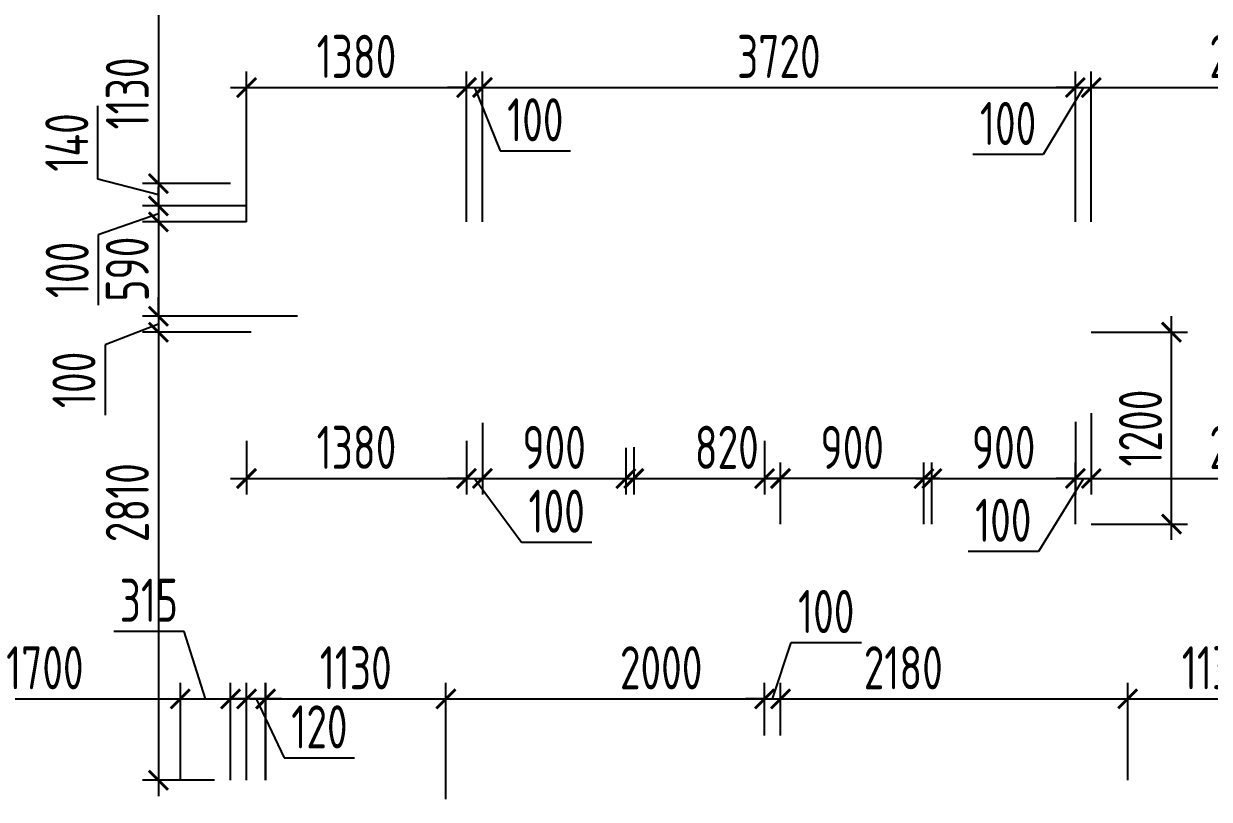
# Model space of a CAD drawing. Header units: millimetres. Extents: x -350007 to 536090, y -888 to 198380.
# Drawn here: x 71095 to 78532, y 118401 to 123262 of the extents above; entities that cross this region are included whole.
import ezdxf

# ---------------------------------------------------------------- set-up
doc = ezdxf.new("R2010")
doc.units = ezdxf.units.MM
doc.layers.add('АР_Размеры нов.', color=15, linetype='Continuous', lineweight=0)
doc.styles.add('ISOCPEUR', font='isocpeur.ttf', dxfattribs={"width": 0.7})
doc.dimstyles.new('R_100', dxfattribs={"dimtxt": 270, "dimasz": 120, "dimexe": 100, "dimexo": 0, "dimgap": 60, "dimtad": 1, "dimdec": 0, "dimrnd": 5, "dimzin": 0, "dimdsep": 46, "dimtxsty": 'ISOCPEUR', "dimblk": 'ARCHTICK', "dimcen": 0, "dimdle": 100, "dimclrd": 256, "dimclre": 256, "dimclrt": 256, "dimadec": 0, "dimazin": 0, "dimtfac": 2, "dimtdec": 0, "dimtofl": 0, "dimtmove": 1, "dimatfit": 3, "dimfxl": 1, "dimtvp": 3, "dimtolj": 1, "dimtzin": 0, "dimarcsym": 0})

# ---------------------------------------------------------------- blocks, each defined once
blk = doc.blocks.new('_ArchTick')
at = {"color": 0, "linetype": 'ByBlock', "const_width": 0.15}
blk.add_lwpolyline([(-0.5, -0.5), (0.5, 0.5)], dxfattribs=at)
blk = doc.blocks.new('*D2657')
at = {"layer": 'Defpoints', "color": 0, "ltscale": 100, "transparency": 16777216}
for p in [(73743, 119029.9), (72612.4, 118520.7), (73743, 118400.7)]:
    blk.add_point(p, dxfattribs=at)
at = {"layer": 'АР_Размеры нов.', "lineweight": -2, "ltscale": 100, "transparency": 16777216}
for p, q in [((72612.4, 118520.7), (72612.4, 119129.9)), ((73743, 118400.7), (73743, 119129.9)), ((72512.4, 119029.9), (73843, 119029.9))]:
    blk.add_line(p, q, dxfattribs=at)
at = {"layer": 'АР_Размеры нов.', "lineweight": -2, "ltscale": 100, "transparency": 16777216, "xscale": 120, "yscale": 120, "zscale": 120, "rotation": 180}
blk.add_blockref('_ArchTick', (72612.4, 119029.9), dxfattribs=at)
at = {"layer": 'АР_Размеры нов.', "lineweight": -2, "ltscale": 100, "transparency": 16777216, "xscale": 120, "yscale": 120, "zscale": 120}
blk.add_blockref('_ArchTick', (73743, 119029.9), dxfattribs=at)
at = {"layer": 'АР_Размеры нов.', "ltscale": 100, "transparency": 16777216, "insert": (73177.7, 119224.9), "char_height": 270, "attachment_point": 5, "style": 'ISOCPEUR'}
blk.add_mtext('\\A1;1130', dxfattribs=at)
blk = doc.blocks.new('*D2376')
at = {"layer": 'Defpoints', "color": 0, "ltscale": 500, "transparency": 16777216}
for p in [(72077.4, 119029.9), (70377.4, 118520.7), (72077.4, 118520.7)]:
    blk.add_point(p, dxfattribs=at)
at = {"layer": 'АР_Размеры нов.', "lineweight": -2, "ltscale": 500, "transparency": 16777216}
for p, q in [((70377.4, 118520.7), (70377.4, 119129.9)), ((72077.4, 118520.7), (72077.4, 119129.9)), ((70277.4, 119029.9), (72177.4, 119029.9))]:
    blk.add_line(p, q, dxfattribs=at)
at = {"layer": 'АР_Размеры нов.', "lineweight": -2, "ltscale": 500, "transparency": 16777216, "xscale": 120, "yscale": 120, "zscale": 120, "rotation": 180}
blk.add_blockref('_ArchTick', (70377.4, 119029.9), dxfattribs=at)
at = {"layer": 'АР_Размеры нов.', "lineweight": -2, "ltscale": 500, "transparency": 16777216, "xscale": 120, "yscale": 120, "zscale": 120}
blk.add_blockref('_ArchTick', (72077.4, 119029.9), dxfattribs=at)
at = {"layer": 'АР_Размеры нов.', "lineweight": 13, "ltscale": 500, "transparency": 16777216, "insert": (71227.4, 119224.9), "char_height": 270, "attachment_point": 5, "style": 'ISOCPEUR'}
blk.add_mtext('\\A1;1700', dxfattribs=at)
blk = doc.blocks.new('*D2377')
at = {"layer": 'Defpoints', "color": 0, "ltscale": 500, "transparency": 16777216}
for p in [(72392.4, 119029.9), (72077.4, 118520.7), (72392.4, 118520.7)]:
    blk.add_point(p, dxfattribs=at)
at = {"layer": 'АР_Размеры нов.', "lineweight": -2, "ltscale": 500, "transparency": 16777216}
for p, q in [((72100.6, 119453.2), (71659.3, 119453.2)), ((72234.9, 119029.9), (72100.6, 119453.2)), ((72077.4, 118520.7), (72077.4, 119129.9)), ((72392.4, 118520.7), (72392.4, 119129.9)), ((71977.4, 119029.9), (72492.4, 119029.9))]:
    blk.add_line(p, q, dxfattribs=at)
at = {"layer": 'АР_Размеры нов.', "lineweight": -2, "ltscale": 500, "transparency": 16777216, "xscale": 120, "yscale": 120, "zscale": 120, "rotation": 180}
blk.add_blockref('_ArchTick', (72077.4, 119029.9), dxfattribs=at)
at = {"layer": 'АР_Размеры нов.', "lineweight": -2, "ltscale": 500, "transparency": 16777216, "xscale": 120, "yscale": 120, "zscale": 120}
blk.add_blockref('_ArchTick', (72392.4, 119029.9), dxfattribs=at)
at = {"layer": 'АР_Размеры нов.', "lineweight": 13, "ltscale": 500, "transparency": 16777216, "insert": (71880, 119648.2), "char_height": 270, "attachment_point": 5, "style": 'ISOCPEUR'}
blk.add_mtext('\\A1;315', dxfattribs=at)
blk = doc.blocks.new('*D2419')
at = {"layer": 'Defpoints', "color": 0, "ltscale": 500, "transparency": 16777216}
for p in [(72392.4, 123390.3), (71939.7, 122260.3), (72392.4, 122260.3)]:
    blk.add_point(p, dxfattribs=at)
at = {"layer": 'АР_Размеры нов.', "lineweight": -2, "ltscale": 500, "transparency": 16777216}
for p, q in [((71939.7, 123490.3), (71939.7, 122160.3)), ((72392.4, 123390.3), (71839.7, 123390.3)), ((72392.4, 122260.3), (71839.7, 122260.3))]:
    blk.add_line(p, q, dxfattribs=at)
at = {"layer": 'АР_Размеры нов.', "lineweight": -2, "ltscale": 500, "transparency": 16777216, "xscale": 120, "yscale": 120, "zscale": 120}
for p, rotation in [((71939.7, 123390.3), 90), ((71939.7, 122260.3), 270)]:
    blk.add_blockref('_ArchTick', p, dxfattribs=dict(at, rotation=rotation))
at = {"layer": 'АР_Размеры нов.', "lineweight": 13, "ltscale": 500, "transparency": 16777216, "insert": (71744.7, 122825.3), "char_height": 270, "attachment_point": 5, "rotation": 90, "style": 'ISOCPEUR'}
blk.add_mtext('\\A1;1130', dxfattribs=at)
blk = doc.blocks.new('*D2423')
at = {"layer": 'Defpoints', "color": 0, "ltscale": 500, "transparency": 16777216}
for p in [(72392.4, 122260.3), (71939.7, 122120.3), (72492.4, 122120.3)]:
    blk.add_point(p, dxfattribs=at)
at = {"layer": 'АР_Размеры нов.', "lineweight": -2, "ltscale": 500, "transparency": 16777216}
for p, q in [((71559.9, 122287.8), (71559.9, 122748)), ((71939.7, 122360.3), (71939.7, 122020.3)), ((71939.7, 122190.3), (71559.9, 122287.8)), ((72392.4, 122260.3), (71839.7, 122260.3)), ((72492.4, 122120.3), (71839.7, 122120.3))]:
    blk.add_line(p, q, dxfattribs=at)
at = {"layer": 'АР_Размеры нов.', "lineweight": -2, "ltscale": 500, "transparency": 16777216, "xscale": 120, "yscale": 120, "zscale": 120}
for p, rotation in [((71939.7, 122260.3), 90), ((71939.7, 122120.3), 270)]:
    blk.add_blockref('_ArchTick', p, dxfattribs=dict(at, rotation=rotation))
at = {"layer": 'АР_Размеры нов.', "lineweight": 13, "ltscale": 500, "transparency": 16777216, "insert": (71364.9, 122517.9), "char_height": 270, "attachment_point": 5, "rotation": 90, "style": 'ISOCPEUR'}
blk.add_mtext('\\A1;140', dxfattribs=at)
blk = doc.blocks.new('*D2424')
at = {"layer": 'Defpoints', "color": 0, "ltscale": 500, "transparency": 16777216}
for p in [(72492.4, 122120.3), (71939.7, 122020.3), (72492.4, 122020.3)]:
    blk.add_point(p, dxfattribs=at)
at = {"layer": 'АР_Размеры нов.', "lineweight": -2, "ltscale": 500, "transparency": 16777216}
for p, q in [((71939.7, 122120.3), (71939.7, 122240.3)), ((71939.7, 122070.3), (71562.5, 121939.8)), ((72492.4, 122120.3), (71839.7, 122120.3)), ((71939.7, 122120.3), (71939.7, 122020.3)), ((72492.4, 122020.3), (71839.7, 122020.3)), ((71939.7, 122020.3), (71939.7, 121900.3)), ((71562.5, 121939.8), (71562.5, 121498.5))]:
    blk.add_line(p, q, dxfattribs=at)
at = {"layer": 'АР_Размеры нов.', "lineweight": -2, "ltscale": 500, "transparency": 16777216, "xscale": 120, "yscale": 120, "zscale": 120}
for p, rotation in [((71939.7, 122120.3), 270), ((71939.7, 122020.3), 90)]:
    blk.add_blockref('_ArchTick', p, dxfattribs=dict(at, rotation=rotation))
at = {"layer": 'АР_Размеры нов.', "lineweight": 13, "ltscale": 500, "transparency": 16777216, "insert": (71367.5, 121719.2), "char_height": 270, "attachment_point": 5, "rotation": 90, "style": 'ISOCPEUR'}
blk.add_mtext('\\A1;100', dxfattribs=at)
blk = doc.blocks.new('*D2425')
at = {"layer": 'Defpoints', "color": 0, "ltscale": 500, "transparency": 16777216}
for p in [(72520.6, 121328.5), (71939.7, 118520.7), (72292.4, 118520.7)]:
    blk.add_point(p, dxfattribs=at)
at = {"layer": 'АР_Размеры нов.', "lineweight": -2, "ltscale": 500, "transparency": 16777216}
for p, q in [((71939.7, 121428.5), (71939.7, 118420.7)), ((72520.6, 121328.5), (71839.7, 121328.5)), ((72292.4, 118520.7), (71839.7, 118520.7))]:
    blk.add_line(p, q, dxfattribs=at)
at = {"layer": 'АР_Размеры нов.', "lineweight": -2, "ltscale": 500, "transparency": 16777216, "xscale": 120, "yscale": 120, "zscale": 120}
for p, rotation in [((71939.7, 121328.5), 90), ((71939.7, 118520.7), 270)]:
    blk.add_blockref('_ArchTick', p, dxfattribs=dict(at, rotation=rotation))
at = {"layer": 'АР_Размеры нов.', "lineweight": 13, "ltscale": 500, "transparency": 16777216, "insert": (71744.7, 120259.7), "char_height": 270, "attachment_point": 5, "rotation": 90, "style": 'ISOCPEUR'}
blk.add_mtext('\\A1;2810', dxfattribs=at)
blk = doc.blocks.new('*D2426')
at = {"layer": 'Defpoints', "color": 0, "ltscale": 500, "transparency": 16777216}
for p in [(72392.4, 121428.5), (71939.7, 121328.5), (72392.4, 121328.5)]:
    blk.add_point(p, dxfattribs=at)
at = {"layer": 'АР_Размеры нов.', "lineweight": -2, "ltscale": 500, "transparency": 16777216}
for p, q in [((71939.7, 121428.5), (71939.7, 121548.5)), ((72392.4, 121428.5), (71839.7, 121428.5)), ((71939.7, 121428.5), (71939.7, 121328.5)), ((71939.7, 121378.5), (71604.9, 121250.4)), ((72392.4, 121328.5), (71839.7, 121328.5)), ((71939.7, 121328.5), (71939.7, 121208.5)), ((71604.9, 121250.4), (71604.9, 120809.1))]:
    blk.add_line(p, q, dxfattribs=at)
at = {"layer": 'АР_Размеры нов.', "lineweight": -2, "ltscale": 500, "transparency": 16777216, "xscale": 120, "yscale": 120, "zscale": 120}
for p, rotation in [((71939.7, 121428.5), 270), ((71939.7, 121328.5), 90)]:
    blk.add_blockref('_ArchTick', p, dxfattribs=dict(at, rotation=rotation))
at = {"layer": 'АР_Размеры нов.', "lineweight": 13, "ltscale": 500, "transparency": 16777216, "insert": (71409.9, 121029.8), "char_height": 270, "attachment_point": 5, "rotation": 90, "style": 'ISOCPEUR'}
blk.add_mtext('\\A1;100', dxfattribs=at)
blk = doc.blocks.new('*D2427')
at = {"layer": 'Defpoints', "color": 0, "ltscale": 500, "transparency": 16777216}
for p in [(72492.4, 122020.3), (71939.7, 121428.5), (72811.5, 121428.5)]:
    blk.add_point(p, dxfattribs=at)
at = {"layer": 'АР_Размеры нов.', "lineweight": -2, "ltscale": 500, "transparency": 16777216}
for p, q in [((71939.7, 122120.3), (71939.7, 121328.5)), ((72492.4, 122020.3), (71839.7, 122020.3)), ((72811.5, 121428.5), (71839.7, 121428.5))]:
    blk.add_line(p, q, dxfattribs=at)
at = {"layer": 'АР_Размеры нов.', "lineweight": -2, "ltscale": 500, "transparency": 16777216, "xscale": 120, "yscale": 120, "zscale": 120}
for p, rotation in [((71939.7, 122020.3), 90), ((71939.7, 121428.5), 270)]:
    blk.add_blockref('_ArchTick', p, dxfattribs=dict(at, rotation=rotation))
at = {"layer": 'АР_Размеры нов.', "lineweight": 13, "ltscale": 500, "transparency": 16777216, "insert": (71744.7, 121724.4), "char_height": 270, "attachment_point": 5, "rotation": 90, "style": 'ISOCPEUR'}
blk.add_mtext('\\A1;590', dxfattribs=at)
blk = doc.blocks.new('*D2428')
at = {"layer": 'Defpoints', "color": 0, "ltscale": 500, "transparency": 16777216}
for p in [(72492.4, 119029.9), (72492.4, 118520.7), (72613, 118520.7)]:
    blk.add_point(p, dxfattribs=at)
at = {"layer": 'АР_Размеры нов.', "lineweight": -2, "ltscale": 500, "transparency": 16777216}
for p, q in [((72492.4, 118520.7), (72492.4, 119129.9)), ((72613, 118520.7), (72613, 119129.9)), ((72713, 119029.9), (72392.4, 119029.9)), ((72552.7, 119029.9), (72729.2, 118659.6)), ((72729.2, 118659.6), (73170.5, 118659.6))]:
    blk.add_line(p, q, dxfattribs=at)
at = {"layer": 'АР_Размеры нов.', "lineweight": -2, "ltscale": 500, "transparency": 16777216, "xscale": 120, "yscale": 120, "zscale": 120, "rotation": 180}
blk.add_blockref('_ArchTick', (72492.4, 119029.9), dxfattribs=at)
at = {"layer": 'АР_Размеры нов.', "lineweight": -2, "ltscale": 500, "transparency": 16777216, "xscale": 120, "yscale": 120, "zscale": 120}
blk.add_blockref('_ArchTick', (72613, 119029.9), dxfattribs=at)
at = {"layer": 'АР_Размеры нов.', "lineweight": 13, "ltscale": 500, "transparency": 16777216, "insert": (72949.8, 118854.6), "char_height": 270, "attachment_point": 5, "style": 'ISOCPEUR'}
blk.add_mtext('\\A1;120', dxfattribs=at)
blk = doc.blocks.new('*D2429')
at = {"layer": 'Defpoints', "color": 0, "ltscale": 500, "transparency": 16777216}
for p in [(75742.4, 119029.9), (75742.4, 118800.7), (73743, 118520.7)]:
    blk.add_point(p, dxfattribs=at)
at = {"layer": 'АР_Размеры нов.', "lineweight": -2, "ltscale": 500, "transparency": 16777216}
for p, q in [((73743, 118520.7), (73743, 119129.9)), ((75742.4, 118800.7), (75742.4, 119129.9)), ((73643, 119029.9), (75842.4, 119029.9))]:
    blk.add_line(p, q, dxfattribs=at)
at = {"layer": 'АР_Размеры нов.', "lineweight": -2, "ltscale": 500, "transparency": 16777216, "xscale": 120, "yscale": 120, "zscale": 120, "rotation": 180}
blk.add_blockref('_ArchTick', (73743, 119029.9), dxfattribs=at)
at = {"layer": 'АР_Размеры нов.', "lineweight": -2, "ltscale": 500, "transparency": 16777216, "xscale": 120, "yscale": 120, "zscale": 120}
blk.add_blockref('_ArchTick', (75742.4, 119029.9), dxfattribs=at)
at = {"layer": 'АР_Размеры нов.', "lineweight": 13, "ltscale": 500, "transparency": 16777216, "insert": (75093.8, 119224.9), "char_height": 270, "attachment_point": 5, "style": 'ISOCPEUR'}
blk.add_mtext('\\A1;2000', dxfattribs=at)
blk = doc.blocks.new('*D2430')
at = {"layer": 'Defpoints', "color": 0, "ltscale": 500, "transparency": 16777216}
for p in [(75842.4, 119029.9), (75742.4, 118800.7), (75842.4, 118800.7)]:
    blk.add_point(p, dxfattribs=at)
at = {"layer": 'АР_Размеры нов.', "lineweight": -2, "ltscale": 500, "transparency": 16777216}
for p, q in [((75792.4, 119029.9), (75908.8, 119382.7)), ((75908.8, 119382.7), (76350.1, 119382.7)), ((75742.4, 118800.7), (75742.4, 119129.9)), ((75842.4, 118800.7), (75842.4, 119129.9)), ((75742.4, 119029.9), (75622.4, 119029.9)), ((75742.4, 119029.9), (75842.4, 119029.9)), ((75842.4, 119029.9), (75962.4, 119029.9))]:
    blk.add_line(p, q, dxfattribs=at)
at = {"layer": 'АР_Размеры нов.', "lineweight": -2, "ltscale": 500, "transparency": 16777216, "xscale": 120, "yscale": 120, "zscale": 120}
blk.add_blockref('_ArchTick', (75742.4, 119029.9), dxfattribs=at)
at = {"layer": 'АР_Размеры нов.', "lineweight": -2, "ltscale": 500, "transparency": 16777216, "xscale": 120, "yscale": 120, "zscale": 120, "rotation": 180}
blk.add_blockref('_ArchTick', (75842.4, 119029.9), dxfattribs=at)
at = {"layer": 'АР_Размеры нов.', "lineweight": 13, "ltscale": 500, "transparency": 16777216, "insert": (76129.4, 119577.7), "char_height": 270, "attachment_point": 5, "style": 'ISOCPEUR'}
blk.add_mtext('\\A1;100', dxfattribs=at)
blk = doc.blocks.new('*D2431')
at = {"layer": 'Defpoints', "color": 0, "ltscale": 500, "transparency": 16777216}
for p in [(73872.4, 122862.3), (72492.4, 122020.3), (73872.4, 122020.3)]:
    blk.add_point(p, dxfattribs=at)
at = {"layer": 'АР_Размеры нов.', "lineweight": -2, "ltscale": 500, "transparency": 16777216}
for p, q in [((72492.4, 122020.3), (72492.4, 122962.3)), ((73872.4, 122020.3), (73872.4, 122962.3)), ((72392.4, 122862.3), (73972.4, 122862.3))]:
    blk.add_line(p, q, dxfattribs=at)
at = {"layer": 'АР_Размеры нов.', "lineweight": -2, "ltscale": 500, "transparency": 16777216, "xscale": 120, "yscale": 120, "zscale": 120, "rotation": 180}
blk.add_blockref('_ArchTick', (72492.4, 122862.3), dxfattribs=at)
at = {"layer": 'АР_Размеры нов.', "lineweight": -2, "ltscale": 500, "transparency": 16777216, "xscale": 120, "yscale": 120, "zscale": 120}
blk.add_blockref('_ArchTick', (73872.4, 122862.3), dxfattribs=at)
at = {"layer": 'АР_Размеры нов.', "lineweight": 13, "ltscale": 500, "transparency": 16777216, "insert": (73182.4, 123057.3), "char_height": 270, "attachment_point": 5, "style": 'ISOCPEUR'}
blk.add_mtext('\\A1;1380', dxfattribs=at)
blk = doc.blocks.new('*D2432')
at = {"layer": 'Defpoints', "color": 0, "ltscale": 500, "transparency": 16777216}
for p in [(73972.4, 122862.3), (73872.4, 122020.3), (73972.4, 122020.3)]:
    blk.add_point(p, dxfattribs=at)
at = {"layer": 'АР_Размеры нов.', "lineweight": -2, "ltscale": 500, "transparency": 16777216}
for p, q in [((73872.4, 122020.3), (73872.4, 122962.3)), ((73972.4, 122020.3), (73972.4, 122962.3)), ((73872.4, 122862.3), (73752.4, 122862.3)), ((73872.4, 122862.3), (73972.4, 122862.3)), ((73922.4, 122862.3), (74083.6, 122465.2)), ((73972.4, 122862.3), (74092.4, 122862.3)), ((74083.6, 122465.2), (74524.9, 122465.2))]:
    blk.add_line(p, q, dxfattribs=at)
at = {"layer": 'АР_Размеры нов.', "lineweight": -2, "ltscale": 500, "transparency": 16777216, "xscale": 120, "yscale": 120, "zscale": 120}
blk.add_blockref('_ArchTick', (73872.4, 122862.3), dxfattribs=at)
at = {"layer": 'АР_Размеры нов.', "lineweight": -2, "ltscale": 500, "transparency": 16777216, "xscale": 120, "yscale": 120, "zscale": 120, "rotation": 180}
blk.add_blockref('_ArchTick', (73972.4, 122862.3), dxfattribs=at)
at = {"layer": 'АР_Размеры нов.', "lineweight": 13, "ltscale": 500, "transparency": 16777216, "insert": (74304.2, 122660.2), "char_height": 270, "attachment_point": 5, "style": 'ISOCPEUR'}
blk.add_mtext('\\A1;100', dxfattribs=at)
blk = doc.blocks.new('*D2433')
at = {"layer": 'Defpoints', "color": 0, "ltscale": 500, "transparency": 16777216}
for p in [(77692.4, 122862.3), (73972.4, 122020.3), (77692.4, 122020.3)]:
    blk.add_point(p, dxfattribs=at)
at = {"layer": 'АР_Размеры нов.', "lineweight": -2, "ltscale": 500, "transparency": 16777216}
for p, q in [((73972.4, 122020.3), (73972.4, 122962.3)), ((77692.4, 122020.3), (77692.4, 122962.3)), ((73872.4, 122862.3), (77792.4, 122862.3))]:
    blk.add_line(p, q, dxfattribs=at)
at = {"layer": 'АР_Размеры нов.', "lineweight": -2, "ltscale": 500, "transparency": 16777216, "xscale": 120, "yscale": 120, "zscale": 120, "rotation": 180}
blk.add_blockref('_ArchTick', (73972.4, 122862.3), dxfattribs=at)
at = {"layer": 'АР_Размеры нов.', "lineweight": -2, "ltscale": 500, "transparency": 16777216, "xscale": 120, "yscale": 120, "zscale": 120}
blk.add_blockref('_ArchTick', (77692.4, 122862.3), dxfattribs=at)
at = {"layer": 'АР_Размеры нов.', "lineweight": 13, "ltscale": 500, "transparency": 16777216, "insert": (75832.4, 123057.3), "char_height": 270, "attachment_point": 5, "style": 'ISOCPEUR'}
blk.add_mtext('\\A1;3720', dxfattribs=at)
blk = doc.blocks.new('*D2434')
at = {"layer": 'Defpoints', "color": 0, "ltscale": 500, "transparency": 16777216}
for p in [(77792.4, 122862.3), (77692.4, 122020.3), (77792.4, 122020.3)]:
    blk.add_point(p, dxfattribs=at)
at = {"layer": 'АР_Размеры нов.', "lineweight": -2, "ltscale": 500, "transparency": 16777216}
for p, q in [((77692.4, 122020.3), (77692.4, 122962.3)), ((77792.4, 122020.3), (77792.4, 122962.3)), ((77742.4, 122862.3), (77491.1, 122442)), ((77692.4, 122862.3), (77572.4, 122862.3)), ((77692.4, 122862.3), (77792.4, 122862.3)), ((77792.4, 122862.3), (77912.4, 122862.3)), ((77491.1, 122442), (77049.8, 122442))]:
    blk.add_line(p, q, dxfattribs=at)
at = {"layer": 'АР_Размеры нов.', "lineweight": -2, "ltscale": 500, "transparency": 16777216, "xscale": 120, "yscale": 120, "zscale": 120}
blk.add_blockref('_ArchTick', (77692.4, 122862.3), dxfattribs=at)
at = {"layer": 'АР_Размеры нов.', "lineweight": -2, "ltscale": 500, "transparency": 16777216, "xscale": 120, "yscale": 120, "zscale": 120, "rotation": 180}
blk.add_blockref('_ArchTick', (77792.4, 122862.3), dxfattribs=at)
at = {"layer": 'АР_Размеры нов.', "lineweight": 13, "ltscale": 500, "transparency": 16777216, "insert": (77270.5, 122637), "char_height": 270, "attachment_point": 5, "style": 'ISOCPEUR'}
blk.add_mtext('\\A1;100', dxfattribs=at)
blk = doc.blocks.new('*D2435')
at = {"layer": 'Defpoints', "color": 0, "ltscale": 500, "transparency": 16777216}
for p in [(79791.2, 122862.3), (79791.2, 122120.3), (77792.4, 122020.3)]:
    blk.add_point(p, dxfattribs=at)
at = {"layer": 'АР_Размеры нов.', "lineweight": -2, "ltscale": 500, "transparency": 16777216}
for p, q in [((77792.4, 122020.3), (77792.4, 122962.3)), ((79791.2, 122120.3), (79791.2, 122962.3)), ((77692.4, 122862.3), (79891.2, 122862.3))]:
    blk.add_line(p, q, dxfattribs=at)
at = {"layer": 'АР_Размеры нов.', "lineweight": -2, "ltscale": 500, "transparency": 16777216, "xscale": 120, "yscale": 120, "zscale": 120, "rotation": 180}
blk.add_blockref('_ArchTick', (77792.4, 122862.3), dxfattribs=at)
at = {"layer": 'АР_Размеры нов.', "lineweight": -2, "ltscale": 500, "transparency": 16777216, "xscale": 120, "yscale": 120, "zscale": 120}
blk.add_blockref('_ArchTick', (79791.2, 122862.3), dxfattribs=at)
at = {"layer": 'АР_Размеры нов.', "lineweight": 13, "ltscale": 500, "transparency": 16777216, "insert": (78791.8, 123057.3), "char_height": 270, "attachment_point": 5, "style": 'ISOCPEUR'}
blk.add_mtext('\\A1;2000', dxfattribs=at)
blk = doc.blocks.new('*D2449')
at = {"layer": 'Defpoints', "color": 0, "ltscale": 500, "transparency": 16777216}
for p in [(78020.7, 119029.9), (75842.4, 118800.7), (78020.7, 118520.5)]:
    blk.add_point(p, dxfattribs=at)
at = {"layer": 'АР_Размеры нов.', "lineweight": -2, "ltscale": 500, "transparency": 16777216}
for p, q in [((75842.4, 118800.7), (75842.4, 119129.9)), ((78020.7, 118520.5), (78020.7, 119129.9)), ((75742.4, 119029.9), (78120.7, 119029.9))]:
    blk.add_line(p, q, dxfattribs=at)
at = {"layer": 'АР_Размеры нов.', "lineweight": -2, "ltscale": 500, "transparency": 16777216, "xscale": 120, "yscale": 120, "zscale": 120, "rotation": 180}
blk.add_blockref('_ArchTick', (75842.4, 119029.9), dxfattribs=at)
at = {"layer": 'АР_Размеры нов.', "lineweight": -2, "ltscale": 500, "transparency": 16777216, "xscale": 120, "yscale": 120, "zscale": 120}
blk.add_blockref('_ArchTick', (78020.7, 119029.9), dxfattribs=at)
at = {"layer": 'АР_Размеры нов.', "lineweight": 13, "ltscale": 500, "transparency": 16777216, "insert": (76612.7, 119224.9), "char_height": 270, "attachment_point": 5, "style": 'ISOCPEUR'}
blk.add_mtext('\\A1;2180', dxfattribs=at)
blk = doc.blocks.new('*D2450')
at = {"layer": 'Defpoints', "color": 0, "ltscale": 500, "transparency": 16777216}
for p in [(79151.3, 119029.9), (78020.7, 118520.5), (79151.3, 118520.6)]:
    blk.add_point(p, dxfattribs=at)
at = {"layer": 'АР_Размеры нов.', "lineweight": -2, "ltscale": 500, "transparency": 16777216}
for p, q in [((78020.7, 118520.5), (78020.7, 119129.9)), ((79151.3, 118520.6), (79151.3, 119129.9)), ((77920.7, 119029.9), (79251.3, 119029.9))]:
    blk.add_line(p, q, dxfattribs=at)
at = {"layer": 'АР_Размеры нов.', "lineweight": -2, "ltscale": 500, "transparency": 16777216, "xscale": 120, "yscale": 120, "zscale": 120, "rotation": 180}
blk.add_blockref('_ArchTick', (78020.7, 119029.9), dxfattribs=at)
at = {"layer": 'АР_Размеры нов.', "lineweight": -2, "ltscale": 500, "transparency": 16777216, "xscale": 120, "yscale": 120, "zscale": 120}
blk.add_blockref('_ArchTick', (79151.3, 119029.9), dxfattribs=at)
at = {"layer": 'АР_Размеры нов.', "lineweight": 13, "ltscale": 500, "transparency": 16777216, "insert": (78586, 119224.9), "char_height": 270, "attachment_point": 5, "style": 'ISOCPEUR'}
blk.add_mtext('\\A1;1130', dxfattribs=at)
blk = doc.blocks.new('*D2461')
at = {"layer": 'Defpoints', "color": 0, "ltscale": 500, "transparency": 16777216}
for p in [(72492.4, 120648.1), (73872.4, 120648.1), (73872.4, 120411.6)]:
    blk.add_point(p, dxfattribs=at)
at = {"layer": 'АР_Размеры нов.', "lineweight": -2, "ltscale": 500, "transparency": 16777216}
for p, q in [((72492.4, 120648.1), (72492.4, 120311.6)), ((73872.4, 120648.1), (73872.4, 120311.6)), ((72392.4, 120411.6), (73972.4, 120411.6))]:
    blk.add_line(p, q, dxfattribs=at)
at = {"layer": 'АР_Размеры нов.', "lineweight": -2, "ltscale": 500, "transparency": 16777216, "xscale": 120, "yscale": 120, "zscale": 120, "rotation": 180}
blk.add_blockref('_ArchTick', (72492.4, 120411.6), dxfattribs=at)
at = {"layer": 'АР_Размеры нов.', "lineweight": -2, "ltscale": 500, "transparency": 16777216, "xscale": 120, "yscale": 120, "zscale": 120}
blk.add_blockref('_ArchTick', (73872.4, 120411.6), dxfattribs=at)
at = {"layer": 'АР_Размеры нов.', "lineweight": 13, "ltscale": 500, "transparency": 16777216, "insert": (73182.4, 120606.6), "char_height": 270, "attachment_point": 5, "style": 'ISOCPEUR'}
blk.add_mtext('\\A1;1380', dxfattribs=at)
blk = doc.blocks.new('*D2462')
at = {"layer": 'Defpoints', "color": 0, "ltscale": 500, "transparency": 16777216}
for p in [(73972.4, 120760.4), (73872.4, 120648.1), (73972.4, 120411.6)]:
    blk.add_point(p, dxfattribs=at)
at = {"layer": 'АР_Размеры нов.', "lineweight": -2, "ltscale": 500, "transparency": 16777216}
for p, q in [((73972.4, 120760.4), (73972.4, 120311.6)), ((73872.4, 120648.1), (73872.4, 120311.6)), ((73872.4, 120411.6), (73752.4, 120411.6)), ((73872.4, 120411.6), (73972.4, 120411.6)), ((73922.4, 120411.6), (74217.6, 120011.6)), ((73972.4, 120411.6), (74092.4, 120411.6)), ((74217.6, 120011.6), (74658.9, 120011.6))]:
    blk.add_line(p, q, dxfattribs=at)
at = {"layer": 'АР_Размеры нов.', "lineweight": -2, "ltscale": 500, "transparency": 16777216, "xscale": 120, "yscale": 120, "zscale": 120}
blk.add_blockref('_ArchTick', (73872.4, 120411.6), dxfattribs=at)
at = {"layer": 'АР_Размеры нов.', "lineweight": -2, "ltscale": 500, "transparency": 16777216, "xscale": 120, "yscale": 120, "zscale": 120, "rotation": 180}
blk.add_blockref('_ArchTick', (73972.4, 120411.6), dxfattribs=at)
at = {"layer": 'АР_Размеры нов.', "lineweight": 13, "ltscale": 500, "transparency": 16777216, "insert": (74438.2, 120206.6), "char_height": 270, "attachment_point": 5, "style": 'ISOCPEUR'}
blk.add_mtext('\\A1;100', dxfattribs=at)
blk = doc.blocks.new('*D2463')
at = {"layer": 'Defpoints', "color": 0, "ltscale": 500, "transparency": 16777216}
for p in [(73972.4, 120760.4), (74872.4, 120604), (74872.4, 120411.6)]:
    blk.add_point(p, dxfattribs=at)
at = {"layer": 'АР_Размеры нов.', "lineweight": -2, "ltscale": 500, "transparency": 16777216}
for p, q in [((73972.4, 120760.4), (73972.4, 120311.6)), ((74872.4, 120604), (74872.4, 120311.6)), ((73872.4, 120411.6), (74972.4, 120411.6))]:
    blk.add_line(p, q, dxfattribs=at)
at = {"layer": 'АР_Размеры нов.', "lineweight": -2, "ltscale": 500, "transparency": 16777216, "xscale": 120, "yscale": 120, "zscale": 120, "rotation": 180}
blk.add_blockref('_ArchTick', (73972.4, 120411.6), dxfattribs=at)
at = {"layer": 'АР_Размеры нов.', "lineweight": -2, "ltscale": 500, "transparency": 16777216, "xscale": 120, "yscale": 120, "zscale": 120}
blk.add_blockref('_ArchTick', (74872.4, 120411.6), dxfattribs=at)
at = {"layer": 'АР_Размеры нов.', "lineweight": 13, "ltscale": 500, "transparency": 16777216, "insert": (74422.4, 120606.6), "char_height": 270, "attachment_point": 5, "style": 'ISOCPEUR'}
blk.add_mtext('\\A1;900', dxfattribs=at)
blk = doc.blocks.new('*D2464')
at = {"layer": 'Defpoints', "color": 0, "ltscale": 500, "transparency": 16777216}
for p in [(75742.4, 120648.1), (74922.4, 120608), (75742.4, 120411.6)]:
    blk.add_point(p, dxfattribs=at)
at = {"layer": 'АР_Размеры нов.', "lineweight": -2, "ltscale": 500, "transparency": 16777216}
for p, q in [((75742.4, 120648.1), (75742.4, 120311.6)), ((74922.4, 120608), (74922.4, 120311.6)), ((74822.4, 120411.6), (75842.4, 120411.6))]:
    blk.add_line(p, q, dxfattribs=at)
at = {"layer": 'АР_Размеры нов.', "lineweight": -2, "ltscale": 500, "transparency": 16777216, "xscale": 120, "yscale": 120, "zscale": 120, "rotation": 180}
blk.add_blockref('_ArchTick', (74922.4, 120411.6), dxfattribs=at)
at = {"layer": 'АР_Размеры нов.', "lineweight": -2, "ltscale": 500, "transparency": 16777216, "xscale": 120, "yscale": 120, "zscale": 120}
blk.add_blockref('_ArchTick', (75742.4, 120411.6), dxfattribs=at)
at = {"layer": 'АР_Размеры нов.', "lineweight": 13, "ltscale": 500, "transparency": 16777216, "insert": (75505.5, 120606.6), "char_height": 270, "attachment_point": 5, "style": 'ISOCPEUR'}
blk.add_mtext('\\A1;820', dxfattribs=at)
blk = doc.blocks.new('*D2465')
at = {"layer": 'Defpoints', "color": 0, "ltscale": 500, "transparency": 16777216}
for p in [(75842.4, 120411.6), (75842.4, 120126.1), (76742.4, 120126.1)]:
    blk.add_point(p, dxfattribs=at)
at = {"layer": 'АР_Размеры нов.', "lineweight": -2, "ltscale": 500, "transparency": 16777216}
for p, q in [((75842.4, 120126.1), (75842.4, 120511.6)), ((76742.4, 120126.1), (76742.4, 120511.6)), ((76842.4, 120411.6), (75742.4, 120411.6))]:
    blk.add_line(p, q, dxfattribs=at)
at = {"layer": 'АР_Размеры нов.', "lineweight": -2, "ltscale": 500, "transparency": 16777216, "xscale": 120, "yscale": 120, "zscale": 120, "rotation": 180}
blk.add_blockref('_ArchTick', (75842.4, 120411.6), dxfattribs=at)
at = {"layer": 'АР_Размеры нов.', "lineweight": -2, "ltscale": 500, "transparency": 16777216, "xscale": 120, "yscale": 120, "zscale": 120}
blk.add_blockref('_ArchTick', (76742.4, 120411.6), dxfattribs=at)
at = {"layer": 'АР_Размеры нов.', "lineweight": 13, "ltscale": 500, "transparency": 16777216, "insert": (76292.4, 120606.6), "char_height": 270, "attachment_point": 5, "style": 'ISOCPEUR'}
blk.add_mtext('\\A1;900', dxfattribs=at)
blk = doc.blocks.new('*D2466')
at = {"layer": 'Defpoints', "color": 0, "ltscale": 500, "transparency": 16777216}
for p in [(77692.4, 120411.6), (76792.4, 120126.1), (77692.4, 120126.1)]:
    blk.add_point(p, dxfattribs=at)
at = {"layer": 'АР_Размеры нов.', "lineweight": -2, "ltscale": 500, "transparency": 16777216}
for p, q in [((76792.4, 120126.1), (76792.4, 120511.6)), ((77692.4, 120126.1), (77692.4, 120511.6)), ((76692.4, 120411.6), (77792.4, 120411.6))]:
    blk.add_line(p, q, dxfattribs=at)
at = {"layer": 'АР_Размеры нов.', "lineweight": -2, "ltscale": 500, "transparency": 16777216, "xscale": 120, "yscale": 120, "zscale": 120, "rotation": 180}
blk.add_blockref('_ArchTick', (76792.4, 120411.6), dxfattribs=at)
at = {"layer": 'АР_Размеры нов.', "lineweight": -2, "ltscale": 500, "transparency": 16777216, "xscale": 120, "yscale": 120, "zscale": 120}
blk.add_blockref('_ArchTick', (77692.4, 120411.6), dxfattribs=at)
at = {"layer": 'АР_Размеры нов.', "lineweight": 13, "ltscale": 500, "transparency": 16777216, "insert": (77242.4, 120606.6), "char_height": 270, "attachment_point": 5, "style": 'ISOCPEUR'}
blk.add_mtext('\\A1;900', dxfattribs=at)
blk = doc.blocks.new('*D2467')
at = {"layer": 'Defpoints', "color": 0, "ltscale": 500, "transparency": 16777216}
for p in [(77692.4, 120765.9), (77792.4, 120765.9), (77792.4, 120411.6)]:
    blk.add_point(p, dxfattribs=at)
at = {"layer": 'АР_Размеры нов.', "lineweight": -2, "ltscale": 500, "transparency": 16777216}
for p, q in [((77692.4, 120765.9), (77692.4, 120311.6)), ((77792.4, 120765.9), (77792.4, 120311.6)), ((77742.4, 120411.6), (77460.7, 119954.8)), ((77692.4, 120411.6), (77572.4, 120411.6)), ((77692.4, 120411.6), (77792.4, 120411.6)), ((77792.4, 120411.6), (77912.4, 120411.6)), ((77460.7, 119954.8), (77019.4, 119954.8))]:
    blk.add_line(p, q, dxfattribs=at)
at = {"layer": 'АР_Размеры нов.', "lineweight": -2, "ltscale": 500, "transparency": 16777216, "xscale": 120, "yscale": 120, "zscale": 120}
blk.add_blockref('_ArchTick', (77692.4, 120411.6), dxfattribs=at)
at = {"layer": 'АР_Размеры нов.', "lineweight": -2, "ltscale": 500, "transparency": 16777216, "xscale": 120, "yscale": 120, "zscale": 120, "rotation": 180}
blk.add_blockref('_ArchTick', (77792.4, 120411.6), dxfattribs=at)
at = {"layer": 'АР_Размеры нов.', "lineweight": 13, "ltscale": 500, "transparency": 16777216, "insert": (77240, 120149.8), "char_height": 270, "attachment_point": 5, "style": 'ISOCPEUR'}
blk.add_mtext('\\A1;100', dxfattribs=at)
blk = doc.blocks.new('*D2468')
at = {"layer": 'Defpoints', "color": 0, "ltscale": 500, "transparency": 16777216}
for p in [(77792.4, 120821.2), (79791.2, 120821.2), (79791.2, 120411.6)]:
    blk.add_point(p, dxfattribs=at)
at = {"layer": 'АР_Размеры нов.', "lineweight": -2, "ltscale": 500, "transparency": 16777216}
for p, q in [((77792.4, 120821.2), (77792.4, 120311.6)), ((79791.2, 120821.2), (79791.2, 120311.6)), ((77692.4, 120411.6), (79891.2, 120411.6))]:
    blk.add_line(p, q, dxfattribs=at)
at = {"layer": 'АР_Размеры нов.', "lineweight": -2, "ltscale": 500, "transparency": 16777216, "xscale": 120, "yscale": 120, "zscale": 120, "rotation": 180}
blk.add_blockref('_ArchTick', (77792.4, 120411.6), dxfattribs=at)
at = {"layer": 'АР_Размеры нов.', "lineweight": -2, "ltscale": 500, "transparency": 16777216, "xscale": 120, "yscale": 120, "zscale": 120}
blk.add_blockref('_ArchTick', (79791.2, 120411.6), dxfattribs=at)
at = {"layer": 'АР_Размеры нов.', "lineweight": 13, "ltscale": 500, "transparency": 16777216, "insert": (78791.8, 120606.6), "char_height": 270, "attachment_point": 5, "style": 'ISOCPEUR'}
blk.add_mtext('\\A1;2000', dxfattribs=at)
blk = doc.blocks.new('*D4106')
at = {"layer": 'Defpoints', "color": 0, "transparency": 16777216}
for p in [(77792.4, 121328.5), (78295.6, 121328.5), (77792.4, 120126.2)]:
    blk.add_point(p, dxfattribs=at)
at = {"layer": 'АР_Размеры нов.', "lineweight": -2, "transparency": 16777216}
for p, q in [((78295.6, 120026.2), (78295.6, 121428.5)), ((77792.4, 121328.5), (78395.6, 121328.5)), ((77792.4, 120126.2), (78395.6, 120126.2))]:
    blk.add_line(p, q, dxfattribs=at)
at = {"layer": 'АР_Размеры нов.', "lineweight": -2, "transparency": 16777216, "xscale": 120, "yscale": 120, "zscale": 120}
for p, rotation in [((78295.6, 121328.5), 90), ((78295.6, 120126.2), 270)]:
    blk.add_blockref('_ArchTick', p, dxfattribs=dict(at, rotation=rotation))
at = {"layer": 'АР_Размеры нов.', "transparency": 16777216, "insert": (78100.6, 120727.3), "char_height": 270, "attachment_point": 5, "rotation": 90, "style": 'ISOCPEUR'}
blk.add_mtext('\\A1;1200', dxfattribs=at)

msp = doc.modelspace()

# ---------------------------------------------------------------- dimensions: what is measured, and where the dimension line sits
at = {"layer": 'АР_Размеры нов.', "lineweight": 13, "ltscale": 500}
for base, p1, p2, picture, middle in [((71939.7, 122260.3), (72392.4, 123390.3), (72392.4, 122260.3), '*D2419', (71744.7, 122825.3)), ((71939.7, 121428.5), (72492.4, 122020.3), (72811.5, 121428.5), '*D2427', (71744.7, 121724.4))]:
    dim = msp.add_linear_dim(base=base, p1=p1, p2=p2, angle=90, dimstyle='R_100', override={"dimpost": '\\X'}, dxfattribs=at)
    dim.commit()
    dim.dimension.update_dxf_attribs({"geometry": picture, "text_midpoint": middle})
for base, p1, p2, picture, middle in [((73872.4, 122862.3), (72492.4, 122020.3), (73872.4, 122020.3), '*D2431', (73182.4, 123057.3)), ((77692.4, 122862.3), (73972.4, 122020.3), (77692.4, 122020.3), '*D2433', (75832.4, 123057.3)), ((79791.2, 122862.3), (77792.4, 122020.3), (79791.2, 122120.3), '*D2435', (78791.8, 123057.3)), ((79791.2, 120411.6), (77792.4, 120821.2), (79791.2, 120821.2), '*D2468', (78791.8, 120606.6)), ((73872.4, 120411.6), (72492.4, 120648.1), (73872.4, 120648.1), '*D2461', (73182.4, 120606.6)), ((74872.4, 120411.6), (73972.4, 120760.4), (74872.4, 120604), '*D2463', (74422.4, 120606.6)), ((75842.4, 120411.6), (76742.4, 120126.1), (75842.4, 120126.1), '*D2465', (76292.4, 120606.6)), ((77692.4, 120411.6), (76792.4, 120126.1), (77692.4, 120126.1), '*D2466', (77242.4, 120606.6)), ((72077.4, 119029.9), (70377.4, 118520.7), (72077.4, 118520.7), '*D2376', (71227.4, 119224.9)), ((79151.3, 119029.9), (78020.7, 118520.5), (79151.3, 118520.6), '*D2450', (78586, 119224.9))]:
    dim = msp.add_linear_dim(base=base, p1=p1, p2=p2, dimstyle='R_100', override={"dimpost": '\\X'}, dxfattribs=at)
    dim.commit()
    dim.dimension.update_dxf_attribs({"geometry": picture, "text_midpoint": middle})
for base, p1, p2, picture, middle in [((73972.4, 122862.3), (73872.4, 122020.3), (73972.4, 122020.3), '*D2432', (74143.6, 122465.2)), ((77792.4, 122862.3), (77692.4, 122020.3), (77792.4, 122020.3), '*D2434', (77431.1, 122442)), ((73972.4, 120411.6), (73872.4, 120648.1), (73972.4, 120760.4), '*D2462', (74277.6, 120011.6)), ((75742.4, 120411.6), (74922.4, 120608), (75742.4, 120648.1), '*D2464', (75505.5, 120411.6)), ((77792.4, 120411.6), (77692.4, 120765.9), (77792.4, 120765.9), '*D2467', (77400.7, 119954.8)), ((72392.4, 119029.9), (72077.4, 118520.7), (72392.4, 118520.7), '*D2377', (72040.6, 119453.2)), ((75842.4, 119029.9), (75742.4, 118800.7), (75842.4, 118800.7), '*D2430', (75968.8, 119382.7)), ((75742.4, 119029.9), (73743, 118520.7), (75742.4, 118800.7), '*D2429', (75093.8, 119029.9)), ((78020.7, 119029.9), (75842.4, 118800.7), (78020.7, 118520.5), '*D2449', (76612.7, 119029.9)), ((72492.4, 119029.9), (72613, 118520.7), (72492.4, 118520.7), '*D2428', (72789.2, 118659.6))]:
    dim = msp.add_linear_dim(base=base, p1=p1, p2=p2, dimstyle='R_100', override={"dimpost": '\\X'}, dxfattribs=at)
    dim.commit()
    dim.dimension.update_dxf_attribs({"geometry": picture, "text_midpoint": middle, "dimtype": 160})
for base, p1, p2, picture, middle in [((71939.7, 122120.3), (72392.4, 122260.3), (72492.4, 122120.3), '*D2423', (71559.9, 122347.8)), ((71939.7, 122020.3), (72492.4, 122120.3), (72492.4, 122020.3), '*D2424', (71562.5, 121879.8)), ((71939.7, 121328.5), (72392.4, 121428.5), (72392.4, 121328.5), '*D2426', (71604.9, 121190.4)), ((71939.7, 118520.7), (72520.6, 121328.5), (72292.4, 118520.7), '*D2425', (71939.7, 120259.7))]:
    dim = msp.add_linear_dim(base=base, p1=p1, p2=p2, angle=90, dimstyle='R_100', override={"dimpost": '\\X'}, dxfattribs=at)
    dim.commit()
    dim.dimension.update_dxf_attribs({"geometry": picture, "text_midpoint": middle, "dimtype": 160})
at = {"layer": 'АР_Размеры нов.'}
dim = msp.add_linear_dim(base=(78295.6, 121328.5), p1=(77792.4, 120126.2), p2=(77792.4, 121328.5), angle=90, dimstyle='R_100', override={"dimpost": '\\X'}, dxfattribs=at)
dim.commit()
dim.dimension.update_dxf_attribs({"geometry": '*D4106', "text_midpoint": (78100.6, 120727.3)})
at = {"layer": 'АР_Размеры нов.', "ltscale": 100}
dim = msp.add_linear_dim(base=(73743, 119029.9), p1=(72612.4, 118520.7), p2=(73743, 118400.7), dimstyle='R_100', override={"dimpost": '\\X', "dimfxl": 2.5, "dimarcsym": 2}, dxfattribs=at)
dim.commit()
dim.dimension.update_dxf_attribs({"geometry": '*D2657', "text_midpoint": (73177.7, 119224.9)})

doc.saveas('drawing.dxf')
